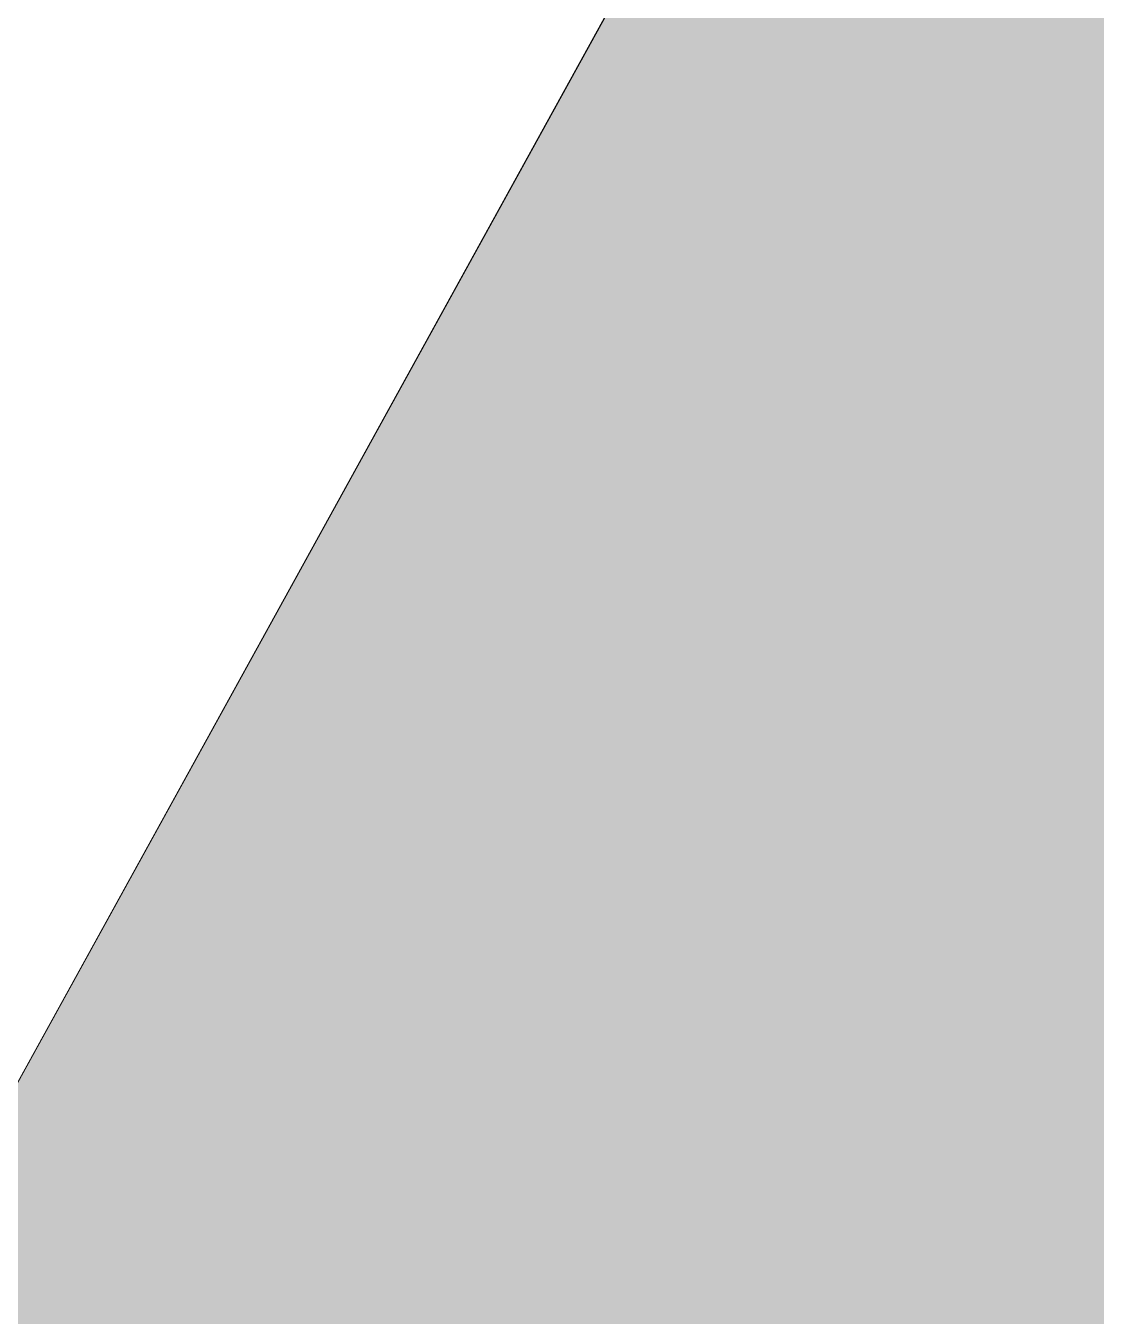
# Model space of a CAD drawing. Header units: metres. Extents: x -6 to 1255, y -2 to 532.
# Drawn here: x 1078.158 to 1079.685, y 449.458 to 451.299 of the extents above; entities that cross this region are included whole.
import ezdxf

# ---------------------------------------------------------------- set-up
doc = ezdxf.new("R2010")
doc.units = ezdxf.units.M
doc.header["$MEASUREMENT"] = 0
for name, color, linetype, lineweight, true_color in [('TPX_BUILDINGS', 7, 'CONTINUOUS', 0, 0x000000), ('TPX_BUILDINGS_HATCH', 7, 'CONTINUOUS', 0, 0xf0f0f0), ('TPX_CADASTRES', 7, 'CONTINUOUS', 0, 0x646464)]:
    doc.layers.add(name, color=color, linetype=linetype, lineweight=lineweight, true_color=true_color)

msp = doc.modelspace()

# ---------------------------------------------------------------- hatches: boundary and pattern name
at = {"layer": 'TPX_BUILDINGS_HATCH'}
h = msp.add_hatch(color=256, dxfattribs=at)
h.paths.add_polyline_path([(1082.9107, 458.4333), (1076.9007, 447.5333), (1079.1007, 446.4333), (1080.0307, 445.9733), (1080.9207, 445.5233), (1091.2902, 440.3533), (1094.1402, 438.9333), (1095.0802, 440.8033), (1098.7802, 438.9728), (1097.8902, 437.0628), (1103.8502, 434.0928), (1106.3402, 432.8528), (1106.6902, 433.6328), (1111.2902, 443.8628), (1111.4402, 444.2028), (1103.4002, 448.2128), (1102.3302, 446.0328), (1098.6602, 447.8433), (1099.7207, 450.0433), (1096.8207, 451.4933), (1096.5207, 451.6433), (1085.1407, 457.3233), (1082.9107, 458.4333)])
h.paths.add_polyline_path([(1088.7107, 447.3533), (1090.0407, 450.1133), (1094.9307, 447.6833), (1093.5502, 444.9033), (1088.7107, 447.3533)], flags=16)
h.paths.add_polyline_path([(1103.2402, 438.5528), (1105.2002, 443.0028), (1107.1702, 442.1028), (1105.2102, 437.6528), (1103.2402, 438.5528)], flags=16)

# ---------------------------------------------------------------- linework, layer by layer
at = {"layer": 'TPX_BUILDINGS', "elevation": 0.0421}
msp.add_lwpolyline([(1082.9107, 458.4333), (1076.9007, 447.5333), (1079.1007, 446.4333), (1080.0307, 445.9733), (1080.9207, 445.5233), (1091.2902, 440.3533), (1094.1402, 438.9333), (1095.0802, 440.8033), (1098.7802, 438.9728), (1097.8902, 437.0628), (1103.8502, 434.0928), (1106.3402, 432.8528), (1106.6902, 433.6328), (1111.2902, 443.8628), (1111.4402, 444.2028), (1103.4002, 448.2128), (1102.3302, 446.0328), (1098.6602, 447.8433), (1099.7207, 450.0433), (1096.8207, 451.4933), (1096.5207, 451.6433), (1085.1407, 457.3233)], close=True, dxfattribs=at)
at = {"layer": 'TPX_CADASTRES', "elevation": 0.0241}
msp.add_lwpolyline([(1082.9107, 458.4336), (1076.9007, 447.5336), (1079.1007, 446.4336), (1080.0307, 445.9736), (1080.9207, 445.5236), (1091.2902, 440.3536), (1094.1402, 438.9336), (1097.0502, 437.4831), (1097.8902, 437.0631), (1103.8502, 434.0931), (1106.3402, 432.8531), (1106.6902, 433.6331), (1111.2902, 443.8631), (1111.4402, 444.2031), (1103.4002, 448.2131), (1099.7207, 450.0436), (1096.8207, 451.4936), (1096.5207, 451.6436), (1085.1407, 457.3236)], close=True, dxfattribs=at)

doc.saveas('drawing.dxf')
